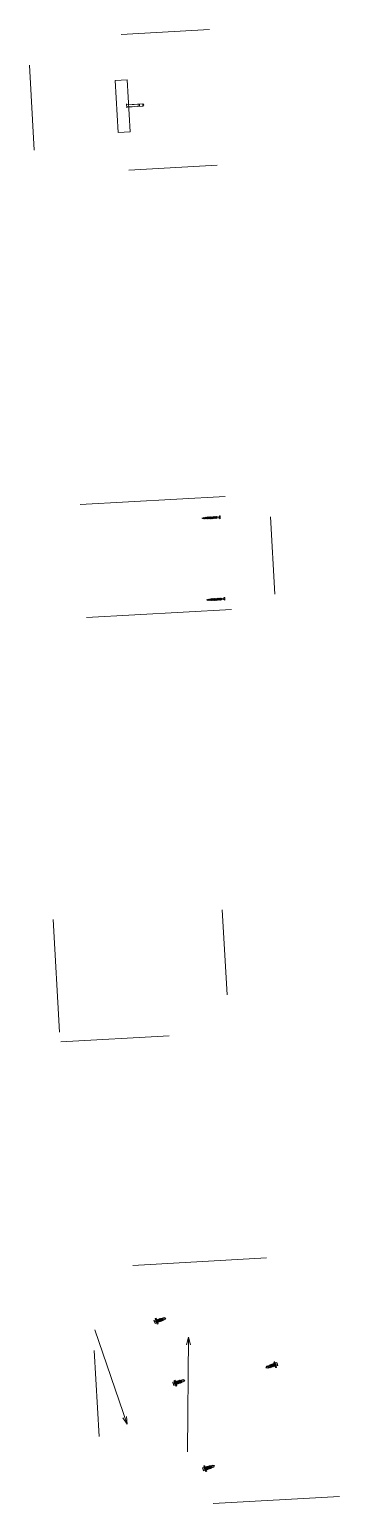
# Model space of a CAD drawing. Header units: metres. Extents: x 93803 to 107732, y 94484 to 125083.
# Drawn here: x 93803 to 94575, y 121413 to 125083 of the extents above; entities that cross this region are included whole.
import ezdxf

# ---------------------------------------------------------------- set-up
doc = ezdxf.new("R2010")
doc.units = ezdxf.units.M
doc.linetypes.add('линия разрыва короткая', pattern='A,0,[1,РЎРЎРў СЃРѕ СЃС‚РѕР»РѕРІРѕР№ PDF 10.10.20231.Shx,S=7.936508,R=0,X=0,Y=0],-1000,0', length=1000)

msp = doc.modelspace()

# ---------------------------------------------------------------- linework, layer by layer
at = {"color": 7, "linetype": 'линия разрыва короткая', "lineweight": 0, "ltscale": 0.1}
for p, q in [((94251.3, 125082.8), (94031.1, 125070.3)), ((93814.7, 124782.5), (93802.7, 124993.6)), ((94270.5, 124744.9), (94050.3, 124732.4)), ((94290, 123920.6), (93928.6, 123900.1)), ((94402.6, 123869.5), (94413.6, 123677)), ((94306, 123639.3), (93944.6, 123618.8)), ((94282.9, 122891), (94294.9, 122679.4)), ((93861.9, 122867.1), (93877.8, 122587.1)), ((94150.5, 122577.9), (93881, 122562.6)), ((94393, 122024.9), (94060.5, 122006)), ((93963.7, 121794), (93975.9, 121580)), ((94574.9, 121431.2), (94260, 121413.3))]:
    msp.add_line(p, q, dxfattribs=at)
at = {"color": 7, "linetype": 'Continuous', "lineweight": 5, "ltscale": 0.1}
for p, q in [((94046.3, 124957.8), (94016.3, 124956.1)), ((94016.3, 124956.1), (94023.7, 124826.3)), ((94053.7, 124828), (94046.3, 124957.8)), ((94023.7, 124826.3), (94053.7, 124828))]:
    msp.add_line(p, q, dxfattribs=at)
at = {"color": 7, "linetype": 'Continuous', "lineweight": 0, "ltscale": 0.1}
for p, q in [((94044.7, 124897.6), (94045.3, 124887.6)), ((94044.8, 124895.5), (94084.8, 124897.8)), ((94063.8, 124896.1), (94044.9, 124895)), ((94064.1, 124891.3), (94045.1, 124890.2)), ((94045.2, 124889.7), (94085.1, 124892)), ((94075.8, 124896.8), (94071.8, 124896.5)), ((94076.1, 124892), (94072.1, 124891.7)), ((94075.8, 124896.8), (94076.1, 124892)), ((94075.8, 124896.8), (94076.9, 124895.8)), ((94076.1, 124892), (94077, 124893)), ((94076.9, 124895.8), (94077, 124893)), ((94084.8, 124897.8), (94087.8, 124895)), ((94084.8, 124897.8), (94085.1, 124892)), ((94085.1, 124892), (94087.8, 124895)), ((94232.2, 123865.9), (94244.8, 123868.1)), ((94232.2, 123865.9), (94245, 123865.1)), ((94234.9, 123867.3), (94234.1, 123865.8)), ((94234.5, 123864.9), (94234.1, 123865.8)), ((94234.5, 123864.9), (94234.9, 123867.3)), ((94235.4, 123866.5), (94234.5, 123864.9)), ((94235.4, 123866.5), (94234.9, 123867.3)), ((94236.5, 123867.6), (94235.5, 123865.7)), ((94235.9, 123864.8), (94235.5, 123865.7)), ((94235.9, 123864.8), (94236.5, 123867.6)), ((94237, 123866.7), (94235.9, 123864.8)), ((94237, 123866.7), (94236.5, 123867.6)), ((94238.1, 123867.9), (94236.9, 123865.6)), ((94237.3, 123864.8), (94236.9, 123865.6)), ((94237.3, 123864.7), (94238.1, 123867.9)), ((94238.6, 123867), (94237.3, 123864.8)), ((94238.6, 123867), (94238.1, 123867.9)), ((94239.7, 123868.2), (94238.3, 123865.5)), ((94238.8, 123864.7), (94238.3, 123865.5)), ((94238.8, 123864.7), (94239.7, 123868.2)), ((94240.2, 123867.3), (94238.8, 123864.7)), ((94241.3, 123868.4), (94239.7, 123865.4)), ((94240.2, 123867.3), (94239.7, 123868.2)), ((94240.2, 123864.6), (94239.7, 123865.4)), ((94240.2, 123864.6), (94241.3, 123868.4)), ((94241.8, 123867.6), (94240.2, 123864.6)), ((94242.9, 123868.7), (94241.1, 123865.4)), ((94241.6, 123864.5), (94241.1, 123865.4)), ((94241.8, 123867.6), (94241.3, 123868.4)), ((94241.6, 123864.5), (94242.9, 123868.7)), ((94243.4, 123867.9), (94241.6, 123864.5)), ((94244.5, 123869), (94242.5, 123865.3)), ((94243, 123864.4), (94242.5, 123865.3)), ((94243.4, 123867.9), (94242.9, 123868.7)), ((94243, 123864.4), (94244.5, 123869)), ((94245, 123868.1), (94243, 123864.4)), ((94246, 123869.1), (94243.9, 123865.2)), ((94244.4, 123864.3), (94243.9, 123865.2)), ((94244.4, 123864.3), (94246, 123869.1)), ((94246.5, 123868.2), (94244.4, 123864.3)), ((94245, 123868.1), (94244.5, 123869)), ((94274.8, 123869.8), (94244.8, 123868.1)), ((94274.9, 123866.8), (94245, 123865.1)), ((94247.5, 123869.2), (94245.3, 123865.1)), ((94245.8, 123864.3), (94245.3, 123865.1)), ((94245.8, 123864.3), (94247.5, 123869.2)), ((94248, 123868.3), (94245.8, 123864.3)), ((94246.5, 123868.2), (94246, 123869.1)), ((94249, 123869.2), (94246.8, 123865.2)), ((94247.3, 123864.4), (94246.8, 123865.2)), ((94247.3, 123864.4), (94249, 123869.2)), ((94249.5, 123868.4), (94247.3, 123864.4)), ((94248, 123868.3), (94247.5, 123869.2)), ((94250.5, 123869.3), (94248.3, 123865.3)), ((94248.8, 123864.5), (94248.3, 123865.3)), ((94248.8, 123864.5), (94250.5, 123869.3)), ((94251, 123868.5), (94248.8, 123864.5)), ((94249.5, 123868.4), (94249, 123869.2)), ((94252, 123869.4), (94249.8, 123865.4)), ((94250.3, 123864.5), (94249.8, 123865.4)), ((94250.3, 123864.5), (94252, 123869.4)), ((94252.5, 123868.6), (94250.3, 123864.5)), ((94251, 123868.5), (94250.5, 123869.3)), ((94253.5, 123869.5), (94251.3, 123865.5)), ((94251.8, 123864.6), (94251.3, 123865.5)), ((94251.8, 123864.6), (94253.5, 123869.5)), ((94254, 123868.6), (94251.8, 123864.6)), ((94252.5, 123868.6), (94252, 123869.4)), ((94255, 123869.6), (94252.8, 123865.6)), ((94253.3, 123864.7), (94252.8, 123865.6)), ((94253.3, 123864.7), (94255, 123869.6)), ((94255.5, 123868.7), (94253.3, 123864.7)), ((94254, 123868.6), (94253.5, 123869.5)), ((94256.5, 123869.7), (94254.3, 123865.7)), ((94254.8, 123864.8), (94254.3, 123865.7)), ((94254.8, 123864.8), (94256.5, 123869.7)), ((94257, 123868.8), (94254.8, 123864.8)), ((94255.5, 123868.7), (94255, 123869.6)), ((94258, 123869.8), (94255.8, 123865.7)), ((94256.3, 123864.9), (94255.8, 123865.7)), ((94256.3, 123864.9), (94258, 123869.8)), ((94258.5, 123868.9), (94256.3, 123864.9)), ((94257, 123868.8), (94256.5, 123869.7)), ((94259.5, 123869.8), (94257.3, 123865.8)), ((94257.8, 123865), (94257.3, 123865.8)), ((94257.8, 123865), (94259.5, 123869.8)), ((94260, 123869), (94257.8, 123865)), ((94258.5, 123868.9), (94258, 123869.8)), ((94261, 123869.9), (94258.8, 123865.9)), ((94259.3, 123865.1), (94258.8, 123865.9)), ((94259.3, 123865.1), (94261, 123869.9)), ((94261.4, 123869.1), (94259.3, 123865.1)), ((94260, 123869), (94259.5, 123869.8)), ((94262.5, 123870), (94260.3, 123866)), ((94260.8, 123865.1), (94260.3, 123866)), ((94260.8, 123865.1), (94262.5, 123870)), ((94262.9, 123869.2), (94260.8, 123865.1)), ((94261.4, 123869.1), (94261, 123869.9)), ((94264, 123870.1), (94261.8, 123866.1)), ((94262.3, 123865.2), (94261.8, 123866.1)), ((94262.3, 123865.2), (94264, 123870.1)), ((94264.4, 123869.2), (94262.3, 123865.2)), ((94262.9, 123869.2), (94262.5, 123870)), ((94265.5, 123870.2), (94263.3, 123866.2)), ((94263.8, 123865.3), (94263.3, 123866.2)), ((94263.8, 123865.3), (94265.5, 123870.2)), ((94265.9, 123869.3), (94263.8, 123865.3)), ((94264.4, 123869.2), (94264, 123870.1)), ((94267, 123870.3), (94264.8, 123866.3)), ((94265.3, 123865.4), (94264.8, 123866.3)), ((94265.3, 123865.4), (94267, 123870.3)), ((94267.4, 123869.4), (94265.3, 123865.4)), ((94265.9, 123869.3), (94265.5, 123870.2)), ((94268.5, 123870.4), (94266.3, 123866.3)), ((94266.8, 123865.5), (94266.3, 123866.3)), ((94266.8, 123865.5), (94268.5, 123870.4)), ((94268.9, 123869.5), (94266.8, 123865.5)), ((94267.4, 123869.4), (94267, 123870.3)), ((94270, 123870.4), (94267.8, 123866.4)), ((94268.3, 123865.6), (94267.8, 123866.4)), ((94268.3, 123865.6), (94270, 123870.4)), ((94270.4, 123869.6), (94268.3, 123865.6)), ((94268.9, 123869.5), (94268.5, 123870.4)), ((94270.4, 123869.6), (94270, 123870.4)), ((94274.8, 123869.8), (94276.9, 123871.9)), ((94274.9, 123866.8), (94274.8, 123869.8)), ((94274.9, 123866.8), (94277.3, 123865)), ((94276.9, 123871.9), (94277.3, 123872)), ((94277.3, 123865), (94276.9, 123871.9)), ((94277.7, 123865), (94277.3, 123872)), ((94277.3, 123865), (94277.7, 123865)), ((94243.7, 123662.7), (94256.4, 123665)), ((94243.7, 123662.7), (94256.5, 123662)), ((94246.4, 123664.1), (94245.6, 123662.6)), ((94246.1, 123661.8), (94245.6, 123662.6)), ((94246.1, 123661.8), (94246.4, 123664.1)), ((94246.9, 123663.3), (94246.1, 123661.8)), ((94246.9, 123663.3), (94246.4, 123664.1)), ((94248, 123664.4), (94247, 123662.5)), ((94247.5, 123661.7), (94247, 123662.5)), ((94247.5, 123661.7), (94248, 123664.4)), ((94248.5, 123663.6), (94247.5, 123661.7)), ((94248.5, 123663.6), (94248, 123664.4)), ((94249.7, 123664.7), (94248.4, 123662.5)), ((94248.9, 123661.6), (94248.4, 123662.5)), ((94248.9, 123661.5), (94249.7, 123664.7)), ((94250.1, 123663.9), (94248.9, 123661.6)), ((94250.1, 123663.9), (94249.7, 123664.7)), ((94251.3, 123665), (94249.8, 123662.4)), ((94250.3, 123661.5), (94249.8, 123662.4)), ((94250.3, 123661.5), (94251.3, 123665)), ((94251.7, 123664.1), (94250.3, 123661.5)), ((94252.9, 123665.3), (94251.2, 123662.3)), ((94251.7, 123661.4), (94251.2, 123662.3)), ((94251.7, 123664.1), (94251.3, 123665)), ((94251.7, 123661.4), (94252.9, 123665.3)), ((94253.3, 123664.4), (94251.7, 123661.4)), ((94254.5, 123665.6), (94252.6, 123662.2)), ((94253.1, 123661.3), (94252.6, 123662.2)), ((94253.3, 123664.4), (94252.9, 123665.3)), ((94253.1, 123661.3), (94254.5, 123665.6)), ((94254.9, 123664.7), (94253.1, 123661.3)), ((94256.1, 123665.8), (94254.1, 123662.1)), ((94254.5, 123661.3), (94254.1, 123662.1)), ((94254.5, 123661.3), (94256.1, 123665.8)), ((94254.9, 123664.7), (94254.5, 123665.6)), ((94256.5, 123665), (94254.5, 123661.3)), ((94257.6, 123665.9), (94255.5, 123662)), ((94255.9, 123661.2), (94255.5, 123662)), ((94255.9, 123661.2), (94257.6, 123665.9)), ((94258, 123665), (94255.9, 123661.2)), ((94256.5, 123665), (94256.1, 123665.8)), ((94286.3, 123666.7), (94256.4, 123665)), ((94286.5, 123663.7), (94256.5, 123662)), ((94259.1, 123666), (94256.9, 123662)), ((94257.3, 123661.1), (94256.9, 123662)), ((94257.3, 123661.1), (94259.1, 123666)), ((94259.5, 123665.1), (94257.3, 123661.1)), ((94258, 123665), (94257.6, 123665.9)), ((94260.6, 123666.1), (94258.4, 123662.1)), ((94258.8, 123661.2), (94258.4, 123662.1)), ((94258.8, 123661.2), (94260.6, 123666.1)), ((94261, 123665.2), (94258.8, 123661.2)), ((94259.5, 123665.1), (94259.1, 123666)), ((94262, 123666.2), (94259.9, 123662.1)), ((94260.3, 123661.3), (94259.9, 123662.1)), ((94260.3, 123661.3), (94262, 123666.2)), ((94262.5, 123665.3), (94260.3, 123661.3)), ((94261, 123665.2), (94260.6, 123666.1)), ((94263.5, 123666.2), (94261.4, 123662.2)), ((94261.8, 123661.4), (94261.4, 123662.2)), ((94261.8, 123661.4), (94263.5, 123666.2)), ((94264, 123665.4), (94261.8, 123661.4)), ((94262.5, 123665.3), (94262, 123666.2)), ((94265, 123666.3), (94262.9, 123662.3)), ((94263.3, 123661.5), (94262.9, 123662.3)), ((94263.3, 123661.5), (94265, 123666.3)), ((94265.5, 123665.5), (94263.3, 123661.5)), ((94264, 123665.4), (94263.5, 123666.2)), ((94266.5, 123666.4), (94264.4, 123662.4)), ((94264.8, 123661.5), (94264.4, 123662.4)), ((94264.8, 123661.5), (94266.5, 123666.4)), ((94267, 123665.6), (94264.8, 123661.5)), ((94265.5, 123665.5), (94265, 123666.3)), ((94268, 123666.5), (94265.9, 123662.5)), ((94266.3, 123661.6), (94265.9, 123662.5)), ((94266.3, 123661.6), (94268, 123666.5)), ((94268.5, 123665.6), (94266.3, 123661.6)), ((94267, 123665.6), (94266.5, 123666.4)), ((94269.5, 123666.6), (94267.4, 123662.6)), ((94267.8, 123661.7), (94267.4, 123662.6)), ((94267.8, 123661.7), (94269.5, 123666.6)), ((94270, 123665.7), (94267.8, 123661.7)), ((94268.5, 123665.6), (94268, 123666.5)), ((94271, 123666.7), (94268.9, 123662.7)), ((94269.3, 123661.8), (94268.9, 123662.7)), ((94269.3, 123661.8), (94271, 123666.7)), ((94271.5, 123665.8), (94269.3, 123661.8)), ((94270, 123665.7), (94269.5, 123666.6)), ((94272.5, 123666.8), (94270.4, 123662.7)), ((94270.8, 123661.9), (94270.4, 123662.7)), ((94270.8, 123661.9), (94272.5, 123666.8)), ((94273, 123665.9), (94270.8, 123661.9)), ((94271.5, 123665.8), (94271, 123666.7)), ((94274, 123666.8), (94271.9, 123662.8)), ((94272.3, 123662), (94271.9, 123662.8)), ((94272.3, 123662), (94274, 123666.8)), ((94274.5, 123666), (94272.3, 123662)), ((94273, 123665.9), (94272.5, 123666.8)), ((94275.5, 123666.9), (94273.4, 123662.9)), ((94273.8, 123662.1), (94273.4, 123662.9)), ((94273.8, 123662.1), (94275.5, 123666.9)), ((94276, 123666.1), (94273.8, 123662.1)), ((94274.5, 123666), (94274, 123666.8)), ((94277, 123667), (94274.9, 123663)), ((94275.3, 123662.1), (94274.9, 123663)), ((94275.3, 123662.1), (94277, 123667)), ((94277.5, 123666.2), (94275.3, 123662.1)), ((94276, 123666.1), (94275.5, 123666.9)), ((94278.5, 123667.1), (94276.4, 123663.1)), ((94276.8, 123662.2), (94276.4, 123663.1)), ((94276.8, 123662.2), (94278.5, 123667.1)), ((94279, 123666.2), (94276.8, 123662.2)), ((94277.5, 123666.2), (94277, 123667)), ((94280, 123667.2), (94277.8, 123663.2)), ((94278.3, 123662.3), (94277.8, 123663.2)), ((94278.3, 123662.3), (94280, 123667.2)), ((94280.5, 123666.3), (94278.3, 123662.3)), ((94279, 123666.2), (94278.5, 123667.1)), ((94281.5, 123667.3), (94279.3, 123663.3)), ((94279.8, 123662.4), (94279.3, 123663.3)), ((94279.8, 123662.4), (94281.5, 123667.3)), ((94282, 123666.4), (94279.8, 123662.4)), ((94280.5, 123666.3), (94280, 123667.2)), ((94282, 123666.4), (94281.5, 123667.3)), ((94286.3, 123666.7), (94288.5, 123668.8)), ((94286.5, 123663.7), (94286.3, 123666.7)), ((94286.5, 123663.7), (94288.9, 123661.8)), ((94288.9, 123661.8), (94288.5, 123668.8)), ((94288.5, 123668.8), (94288.9, 123668.8)), ((94289.3, 123661.8), (94288.9, 123668.8)), ((94288.9, 123661.8), (94289.3, 123661.8)), ((94116.6, 121870.5), (94112.8, 121869.3)), ((94112.8, 121869.3), (94115.3, 121861.7)), ((94113.4, 121869.5), (94113.1, 121868.4)), ((94114.6, 121865.7), (94113.8, 121866.3)), ((94114.6, 121865.7), (94114.3, 121864.6)), ((94114.6, 121865.7), (94117.8, 121866.7)), ((94116.4, 121874.1), (94116, 121874)), ((94116, 121874), (94116.6, 121870.5)), ((94121.1, 121859.9), (94116.4, 121874.1)), ((94116.5, 121874.1), (94118.4, 121874.5)), ((94119.1, 121862.9), (94116.6, 121870.5)), ((94123, 121860.8), (94118.4, 121874.5)), ((94119.8, 121870.3), (94138.4, 121876.4)), ((94119.8, 121870.3), (94120.3, 121871.1)), ((94123.9, 121865.8), (94119.8, 121870.3)), ((94125.4, 121865.6), (94120.3, 121871.1)), ((94120.3, 121871.1), (94121.7, 121870.9)), ((94123.5, 121865), (94120.5, 121868.2)), ((94122, 121865.2), (94121.2, 121866.1)), ((94121.5, 121865), (94140.1, 121871.2)), ((94121.7, 121870.9), (94122.2, 121871.8)), ((94125.8, 121866.5), (94121.7, 121870.9)), ((94123.5, 121865), (94122, 121865.2)), ((94127.3, 121866.2), (94122.2, 121871.8)), ((94122.2, 121871.8), (94123.6, 121871.5)), ((94123.9, 121865.8), (94123.5, 121865)), ((94123.6, 121871.5), (94124.1, 121872.4)), ((94127.7, 121867.1), (94123.6, 121871.5)), ((94125.4, 121865.6), (94123.9, 121865.8)), ((94129.2, 121866.8), (94124.1, 121872.4)), ((94124.1, 121872.4), (94125.5, 121872.1)), ((94125.8, 121866.5), (94125.4, 121865.6)), ((94125.5, 121872.1), (94126, 121873)), ((94129.6, 121867.7), (94125.5, 121872.1)), ((94127.3, 121866.2), (94125.8, 121866.5)), ((94131.1, 121867.5), (94126, 121873)), ((94126, 121873), (94127.4, 121872.8)), ((94127.7, 121867.1), (94127.3, 121866.2)), ((94127.4, 121872.8), (94127.9, 121873.6)), ((94131.5, 121868.3), (94127.4, 121872.8)), ((94129.2, 121866.8), (94127.7, 121867.1)), ((94133, 121868.1), (94127.9, 121873.6)), ((94127.9, 121873.6), (94129.3, 121873.4)), ((94129.6, 121867.7), (94129.2, 121866.8)), ((94129.3, 121873.4), (94129.8, 121874.3)), ((94133.4, 121869), (94129.3, 121873.4)), ((94131.1, 121867.5), (94129.6, 121867.7)), ((94134.9, 121868.7), (94129.8, 121874.3)), ((94129.8, 121874.3), (94131.2, 121874)), ((94131.5, 121868.3), (94131.1, 121867.5)), ((94135.3, 121869.6), (94131.2, 121874)), ((94133, 121868.1), (94131.5, 121868.3)), ((94133.4, 121869), (94133, 121868.1)), ((94134.9, 121868.7), (94133.4, 121869)), ((94137.7, 121874.9), (94134.8, 121873.9)), ((94142.5, 121874.9), (94134.8, 121873.9)), ((94134.8, 121873.9), (94135.6, 121871.5)), ((94135.3, 121869.6), (94134.9, 121868.7)), ((94135.6, 121871.5), (94138.4, 121870.6)), ((94142.5, 121874.9), (94137.7, 121874.9)), ((94142.5, 121874.9), (94138.4, 121876.4)), ((94142.5, 121874.9), (94140.1, 121871.2)), ((93965.7, 121845.6), (94045.6, 121610.5)), ((94115.9, 121861.9), (94115, 121862.5)), ((94119.1, 121862.9), (94115.3, 121861.7)), ((94120.7, 121859.8), (94119.1, 121862.9)), ((94121.1, 121859.9), (94120.7, 121859.8)), ((94121.1, 121860), (94123, 121860.8)), ((94198.7, 121827.2), (94193.5, 121808.5)), ((94196.2, 121542.1), (94198.7, 121827.2)), ((94198.7, 121827.2), (94203.5, 121808.5)), ((94391.5, 121751.5), (94398.2, 121755.3)), ((94391.5, 121751.5), (94393.9, 121755.2)), ((94391.5, 121751.5), (94395.4, 121754.4)), ((94412.5, 121761.3), (94393.9, 121755.2)), ((94395.4, 121754.4), (94398.2, 121755.3)), ((94414.2, 121756.1), (94395.6, 121750)), ((94398.2, 121755.3), (94399, 121752.9)), ((94400.4, 121751.6), (94401.1, 121757.6)), ((94402.1, 121758.6), (94401.1, 121757.6)), ((94401.3, 121751.1), (94402.1, 121758.6)), ((94403, 121758.2), (94402.1, 121758.6)), ((94402.3, 121752.2), (94403, 121758.2)), ((94404, 121759.3), (94403, 121758.2)), ((94403.2, 121751.7), (94404, 121759.3)), ((94404.9, 121758.8), (94404, 121759.3)), ((94404.2, 121752.8), (94404.9, 121758.8)), ((94405.9, 121759.9), (94404.9, 121758.8)), ((94405.1, 121752.4), (94405.9, 121759.9)), ((94405.1, 121752.4), (94406.1, 121753.4)), ((94406.8, 121759.4), (94405.9, 121759.9)), ((94406.1, 121753.4), (94406.8, 121759.4)), ((94406.1, 121753.4), (94407, 121753)), ((94407.8, 121760.5), (94406.8, 121759.4)), ((94407, 121753), (94407.8, 121760.5)), ((94407, 121753), (94408, 121754.1)), ((94408.7, 121760.1), (94407.8, 121760.5)), ((94408, 121754.1), (94408.7, 121760.1)), ((94408, 121754.1), (94408.9, 121753.6)), ((94409.7, 121761.1), (94408.7, 121760.1)), ((94408.9, 121753.6), (94409.7, 121761.1)), ((94408.9, 121753.6), (94409.9, 121754.7)), ((94410.6, 121760.7), (94409.7, 121761.1)), ((94409.9, 121754.7), (94410.6, 121760.7)), ((94409.9, 121754.7), (94410.8, 121754.2)), ((94411.6, 121761.8), (94410.6, 121760.7)), ((94410.8, 121754.2), (94411.6, 121761.8)), ((94410.8, 121754.2), (94411.8, 121755.3)), ((94412.9, 121766.4), (94411.1, 121765.6)), ((94415.6, 121751.8), (94411.1, 121765.6)), ((94412.5, 121761.3), (94411.6, 121761.8)), ((94411.8, 121755.3), (94412.5, 121761.3)), ((94411.8, 121755.3), (94412.7, 121754.9)), ((94412.7, 121754.9), (94413.1, 121759.2)), ((94412.7, 121754.9), (94413.7, 121755.9)), ((94412.9, 121766.5), (94413.3, 121766.6)), ((94417.6, 121752.2), (94412.9, 121766.5)), ((94413.3, 121766.6), (94414.9, 121763.5)), ((94413.7, 121755.9), (94413.8, 121757.2)), ((94414.9, 121763.5), (94418.7, 121764.7)), ((94417.4, 121755.9), (94414.9, 121763.5)), ((94419.4, 121760.7), (94416.2, 121759.7)), ((94417.4, 121755.9), (94421.2, 121757.1)), ((94418, 121752.4), (94417.4, 121755.9)), ((94418.1, 121764.5), (94419, 121763.9)), ((94418.7, 121764.7), (94421.2, 121757.1)), ((94419.4, 121760.7), (94419.7, 121761.7)), ((94419.4, 121760.7), (94420.2, 121760.1)), ((94420.6, 121756.9), (94420.9, 121757.9)), ((94163.3, 121719.9), (94162.8, 121719.8)), ((94162.8, 121719.8), (94163.4, 121716.3)), ((94163.3, 121719.9), (94165.2, 121720.3)), ((94168, 121705.7), (94163.3, 121719.9)), ((94169.8, 121706.5), (94165.2, 121720.3)), ((94166.7, 121716), (94185.2, 121722.2)), ((94166.7, 121716), (94167.1, 121716.9)), ((94172.2, 121711.4), (94167.1, 121716.9)), ((94167.1, 121716.9), (94168.6, 121716.7)), ((94168.4, 121710.8), (94186.9, 121716.9)), ((94168.6, 121716.7), (94169, 121717.5)), ((94172.7, 121712.2), (94168.6, 121716.7)), ((94174.1, 121712), (94169, 121717.5)), ((94169, 121717.5), (94170.5, 121717.3)), ((94170.5, 121717.3), (94170.9, 121718.2)), ((94174.6, 121712.8), (94170.5, 121717.3)), ((94176, 121712.6), (94170.9, 121718.2)), ((94170.9, 121718.2), (94172.4, 121717.9)), ((94172.4, 121717.9), (94172.8, 121718.8)), ((94176.5, 121713.5), (94172.4, 121717.9)), ((94177.9, 121713.2), (94172.8, 121718.8)), ((94172.8, 121718.8), (94174.3, 121718.5)), ((94174.3, 121718.5), (94174.7, 121719.4)), ((94178.4, 121714.1), (94174.3, 121718.5)), ((94179.8, 121713.9), (94174.7, 121719.4)), ((94174.7, 121719.4), (94176.2, 121719.2)), ((94176.2, 121719.2), (94176.6, 121720)), ((94180.3, 121714.7), (94176.2, 121719.2)), ((94181.7, 121714.5), (94176.6, 121720)), ((94176.6, 121720), (94178.1, 121719.8)), ((94182.2, 121715.4), (94178.1, 121719.8)), ((94184.5, 121720.6), (94181.7, 121719.7)), ((94189.4, 121720.6), (94181.7, 121719.7)), ((94181.7, 121719.7), (94182.5, 121717.3)), ((94182.5, 121717.3), (94185.3, 121716.4)), ((94189.4, 121720.6), (94184.5, 121720.6)), ((94189.4, 121720.6), (94185.2, 121722.2)), ((94189.4, 121720.6), (94186.9, 121716.9)), ((94391.5, 121751.5), (94395.6, 121750)), ((94399, 121752.9), (94397.3, 121750.5)), ((94400.4, 121751.6), (94401.3, 121751.1)), ((94401.3, 121751.1), (94402.3, 121752.2)), ((94402.3, 121752.2), (94403.2, 121751.7)), ((94403.2, 121751.7), (94404.2, 121752.8)), ((94404.2, 121752.8), (94405.1, 121752.4)), ((94417.6, 121752.3), (94415.6, 121751.8)), ((94417.6, 121752.2), (94418, 121752.4)), ((94163.4, 121716.3), (94159.6, 121715)), ((94159.6, 121715), (94162.1, 121707.4)), ((94160.2, 121715.2), (94159.9, 121714.2)), ((94161.5, 121711.4), (94160.6, 121712.1)), ((94161.5, 121711.4), (94161.1, 121710.4)), ((94161.5, 121711.4), (94164.7, 121712.5)), ((94162.7, 121707.6), (94161.8, 121708.3)), ((94165.9, 121708.7), (94162.1, 121707.4)), ((94165.9, 121708.7), (94163.4, 121716.3)), ((94167.5, 121705.5), (94165.9, 121708.7)), ((94170.8, 121711.6), (94166.7, 121716)), ((94170.3, 121710.7), (94167.3, 121714)), ((94168, 121705.7), (94167.5, 121705.5)), ((94167.9, 121705.7), (94169.8, 121706.5)), ((94168.9, 121711), (94168, 121711.9)), ((94170.3, 121710.7), (94168.9, 121711)), ((94170.8, 121711.6), (94170.3, 121710.7)), ((94172.2, 121711.4), (94170.8, 121711.6)), ((94172.7, 121712.2), (94172.2, 121711.4)), ((94174.1, 121712), (94172.7, 121712.2)), ((94174.6, 121712.8), (94174.1, 121712)), ((94176, 121712.6), (94174.6, 121712.8)), ((94176.5, 121713.5), (94176, 121712.6)), ((94177.9, 121713.2), (94176.5, 121713.5)), ((94178.4, 121714.1), (94177.9, 121713.2)), ((94179.8, 121713.9), (94178.4, 121714.1)), ((94180.3, 121714.7), (94179.8, 121713.9)), ((94181.7, 121714.5), (94180.3, 121714.7)), ((94182.2, 121715.4), (94181.7, 121714.5)), ((94045.6, 121610.5), (94034.8, 121626.6)), ((94045.6, 121610.5), (94044.3, 121629.8)), ((94237.7, 121503.3), (94233.9, 121502.1)), ((94233.9, 121502.1), (94236.4, 121494.5)), ((94234.5, 121502.3), (94234.2, 121501.2)), ((94235.7, 121498.5), (94234.9, 121499.1)), ((94235.7, 121498.5), (94235.4, 121497.4)), ((94235.7, 121498.5), (94238.9, 121499.5)), ((94237.5, 121507), (94237.1, 121506.8)), ((94237.1, 121506.8), (94237.7, 121503.3)), ((94242.2, 121492.7), (94237.5, 121507)), ((94237.6, 121506.9), (94239.5, 121507.4)), ((94240.2, 121495.7), (94237.7, 121503.3)), ((94244.1, 121493.6), (94239.5, 121507.4)), ((94240.9, 121503.1), (94259.5, 121509.2)), ((94240.9, 121503.1), (94241.4, 121504)), ((94245, 121498.7), (94240.9, 121503.1)), ((94246.5, 121498.4), (94241.4, 121504)), ((94241.4, 121504), (94242.8, 121503.7)), ((94244.6, 121497.8), (94241.6, 121501)), ((94243.1, 121498), (94242.3, 121498.9)), ((94242.6, 121497.9), (94261.2, 121504)), ((94242.8, 121503.7), (94243.3, 121504.6)), ((94246.9, 121499.3), (94242.8, 121503.7)), ((94244.6, 121497.8), (94243.1, 121498)), ((94248.4, 121499), (94243.3, 121504.6)), ((94243.3, 121504.6), (94244.7, 121504.3)), ((94245, 121498.7), (94244.6, 121497.8)), ((94244.7, 121504.3), (94245.2, 121505.2)), ((94248.8, 121499.9), (94244.7, 121504.3)), ((94246.5, 121498.4), (94245, 121498.7)), ((94250.3, 121499.7), (94245.2, 121505.2)), ((94245.2, 121505.2), (94246.6, 121505)), ((94246.9, 121499.3), (94246.5, 121498.4)), ((94246.6, 121505), (94247.1, 121505.8)), ((94250.7, 121500.5), (94246.6, 121505)), ((94248.4, 121499), (94246.9, 121499.3)), ((94252.2, 121500.3), (94247.1, 121505.8)), ((94247.1, 121505.8), (94248.5, 121505.6)), ((94248.8, 121499.9), (94248.4, 121499)), ((94248.5, 121505.6), (94249, 121506.5)), ((94252.6, 121501.2), (94248.5, 121505.6)), ((94250.3, 121499.7), (94248.8, 121499.9)), ((94254.1, 121500.9), (94249, 121506.5)), ((94249, 121506.5), (94250.4, 121506.2)), ((94250.7, 121500.5), (94250.3, 121499.7)), ((94250.4, 121506.2), (94250.9, 121507.1)), ((94254.5, 121501.8), (94250.4, 121506.2)), ((94252.2, 121500.3), (94250.7, 121500.5)), ((94256, 121501.5), (94250.9, 121507.1)), ((94250.9, 121507.1), (94252.3, 121506.8)), ((94252.6, 121501.2), (94252.2, 121500.3)), ((94256.4, 121502.4), (94252.3, 121506.8)), ((94254.1, 121500.9), (94252.6, 121501.2)), ((94254.5, 121501.8), (94254.1, 121500.9)), ((94256, 121501.5), (94254.5, 121501.8)), ((94258.8, 121507.7), (94255.9, 121506.7)), ((94263.6, 121507.7), (94255.9, 121506.7)), ((94255.9, 121506.7), (94256.7, 121504.3)), ((94256.4, 121502.4), (94256, 121501.5)), ((94256.7, 121504.3), (94259.5, 121503.4)), ((94263.6, 121507.7), (94258.8, 121507.7)), ((94263.6, 121507.7), (94259.5, 121509.2)), ((94263.6, 121507.7), (94261.2, 121504)), ((94237, 121494.7), (94236.1, 121495.3)), ((94240.2, 121495.7), (94236.4, 121494.5)), ((94241.8, 121492.6), (94240.2, 121495.7)), ((94242.2, 121492.7), (94241.8, 121492.6)), ((94242.2, 121492.8), (94244.1, 121493.6))]:
    msp.add_line(p, q, dxfattribs=at)

doc.saveas('drawing.dxf')
